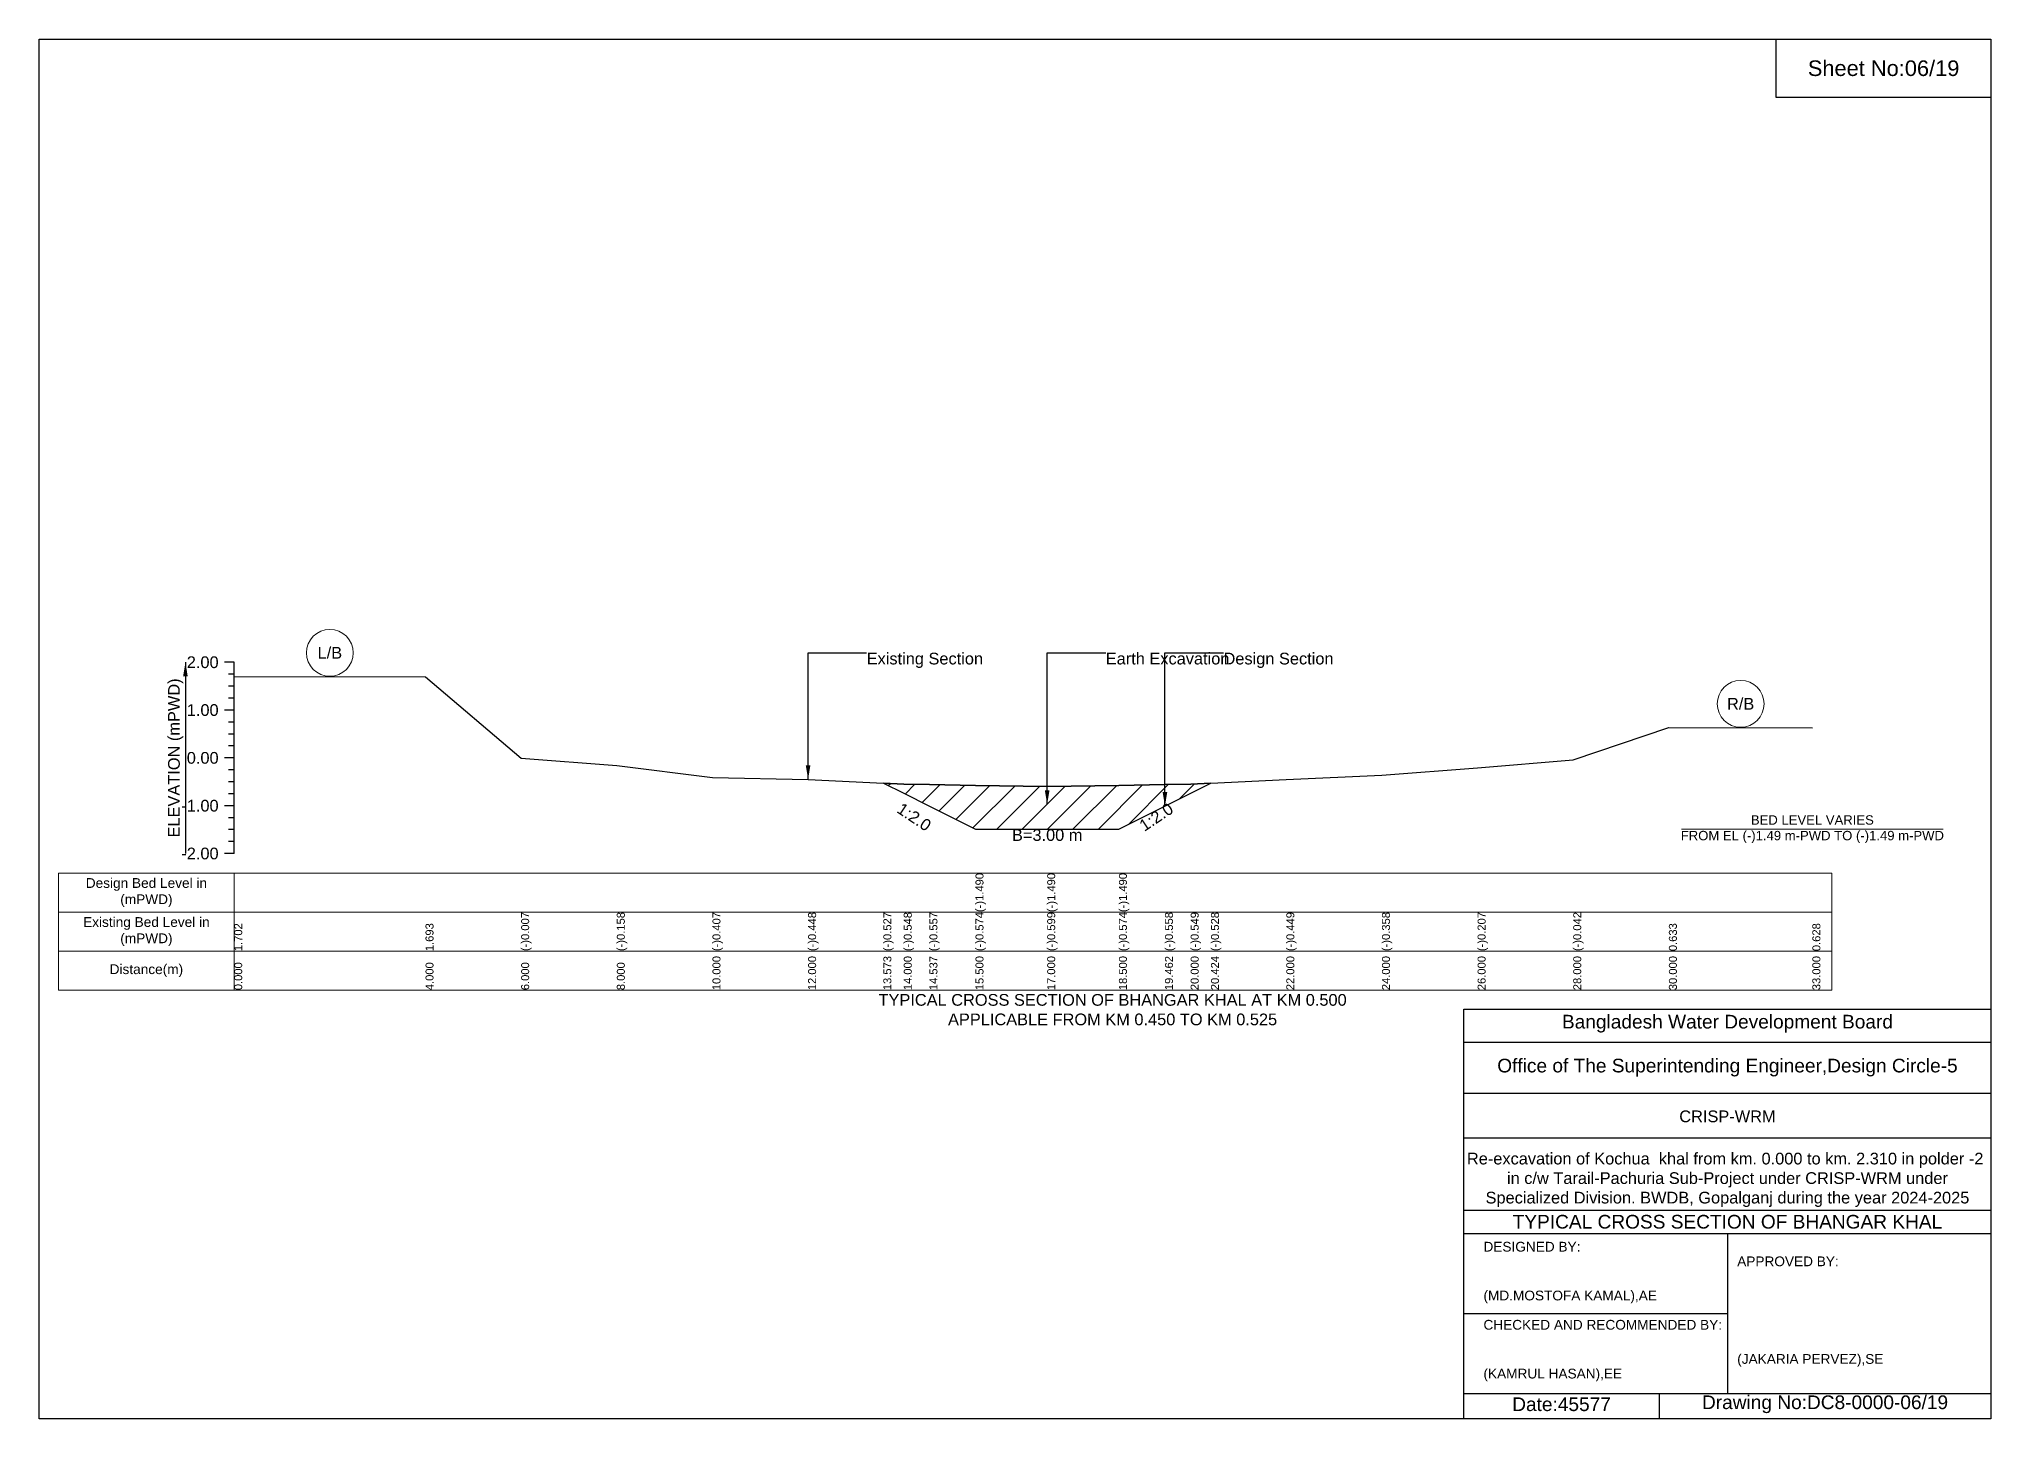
# Model space of a CAD drawing. Header units: inches. Extents: x 91000 to 288000, y -5656 to 0.
# Drawn here: x 150000 to 158000, y -5656 to 0 of the extents above; entities that cross this region are included whole.
import ezdxf

# ---------------------------------------------------------------- set-up
doc = ezdxf.new("R2010")
doc.units = ezdxf.units.IN
doc.header["$LTSCALE"] = 7
doc.header["$MEASUREMENT"] = 0
for name, color, linetype, lineweight in [('Cross section Data Border', 7, 'Continuous', 9), ('Cross Section Labels', 7, 'Continuous', 9), ('Existing_Bed_Level for Xsection', 7, 'Continuous', 25)]:
    doc.layers.add(name, color=color, linetype=linetype, lineweight=lineweight)
doc.styles.get("Standard").update_dxf_attribs({"font": 'arial.ttf'})
doc.dimstyles.get("Standard").update_dxf_attribs({"dimtxt": 0.18, "dimasz": 0.18, "dimexe": 0.18, "dimexo": 0.0625, "dimgap": 0.09, "dimtad": 0, "dimtih": 1, "dimtoh": 1, "dimdec": 4, "dimzin": 0, "dimdsep": 46, "dimtxsty": 'Standard', "dimcen": 0.09, "dimadec": 0, "dimazin": 0, "dimtfac": 1, "dimtdec": 4, "dimtofl": 0, "dimtmove": 0, "dimatfit": 3, "dimfxl": 1, "dimtolj": 1, "dimtzin": 0, "dimarcsym": 0})

msp = doc.modelspace()

# ---------------------------------------------------------------- hatches: boundary and pattern name
at = {"layer": 'Existing_Bed_Level for Xsection'}
h = msp.add_hatch(dxfattribs=at)
h.set_pattern_fill('ANSI31', color=256, scale=588, style=0)
h.paths.add_polyline_path([(153460.4, -3049.8), (153544, -3091.6), (153649.2, -3144.2), (153838, -3238.6), (154132, -3238.6), (154426, -3238.6), (154614.6, -3144.3), (154720, -3091.6), (154803.2, -3050), (154720, -3054.2), (154614.6, -3056), (154426, -3059.1), (154132, -3064), (153838, -3059), (153649.2, -3055.8), (153544, -3054)])

# ---------------------------------------------------------------- linework, layer by layer
for points in [[(150000, 0), (158000, 0), (158000, -5656), (150000, -5656)], [(157120, 0), (158000, 0), (158000, -240), (157120, -240)]]:
    msp.add_lwpolyline(points, close=True)
for points in [[(155840, -5656), (155840, -3976), (158000, -3976)], [(155840, -4112), (158000, -4112)], [(155840, -4320), (158000, -4320)], [(155840, -4504), (158000, -4504)], [(155840, -4800), (158000, -4800)], [(155840, -4896), (158000, -4896)], [(156920, -4896), (156920, -5552)], [(155840, -5224), (156920, -5224)], [(155840, -5552), (158000, -5552)], [(156640, -5552), (156640, -5656)]]:
    msp.add_lwpolyline(points)
at = {"layer": 'Cross section Data Border'}
msp.add_lwpolyline([(150080, -3418.6), (157348, -3418.6), (157348, -3898.6), (150080, -3898.6)], close=True, dxfattribs=at)
for points in [[(150800, -3418.6), (150800, -3898.6)], [(150080, -3578.6), (157348, -3578.6)], [(150080, -3738.6), (157348, -3738.6)]]:
    msp.add_lwpolyline(points, dxfattribs=at)
at = {"layer": 'Cross Section Labels'}
msp.add_lwpolyline([(156732.2, -3238.6), (157803.8, -3238.6)], dxfattribs=at)
for centre in [(151192, -2515.9), (156974, -2725)]:
    msp.add_circle(centre, 96, dxfattribs=at)
at = {"layer": 'Existing_Bed_Level for Xsection'}
for points in [[(150800, -2554.6), (150760, -2554.6)], [(150800, -3338.6), (150800, -3142.6), (150800, -2946.6), (150800, -2750.6), (150800, -2554.6)], [(150800, -2603.6), (150776, -2603.6)], [(150800, -2613), (151584, -2614.8), (151976, -2948), (152368, -2977.6), (152760, -3026.4), (153152, -3034.4), (153460.4, -3049.8), (153544, -3054), (153649.2, -3055.8), (153838, -3059), (153838, -3059), (154132, -3064), (154132, -3064), (154426, -3059.1), (154426, -3059.1), (154614.6, -3056), (154720, -3054.2), (154803.2, -3050), (155112, -3034.6), (155504, -3016.8), (155896, -2987.2), (156288, -2954.8), (156680, -2822.5), (157268, -2823.5)], [(150800, -2652.6), (150776, -2652.6)], [(150800, -2701.6), (150776, -2701.6)], [(150800, -2750.6), (150760, -2750.6)], [(150800, -2799.6), (150776, -2799.6)], [(150800, -2848.6), (150776, -2848.6)], [(150800, -2946.6), (150760, -2946.6)], [(150800, -2897.6), (150776, -2897.6)], [(150800, -2995.6), (150776, -2995.6)], [(150800, -3044.6), (150776, -3044.6)], [(150800, -3093.6), (150776, -3093.6)], [(150800, -3142.6), (150760, -3142.6)], [(150800, -3191.6), (150776, -3191.6)], [(150800, -3240.6), (150776, -3240.6)], [(150800, -3338.6), (150760, -3338.6)], [(150800, -3289.6), (150776, -3289.6)]]:
    msp.add_lwpolyline(points, dxfattribs=at)
msp.add_lwpolyline([(153460.4, -3049.8), (153544, -3091.6), (153649.2, -3144.2), (153838, -3238.6), (153838, -3238.6), (154132, -3238.6), (154132, -3238.6), (154426, -3238.6), (154426, -3238.6), (154614.6, -3144.3), (154720, -3091.6), (154803.2, -3050), (154803.2, -3050), (154803.2, -3050), (154720, -3054.2), (154614.6, -3056), (154426, -3059.1), (154426, -3059.1), (154132, -3064), (154132, -3064), (153838, -3059), (153838, -3059), (153649.2, -3055.8), (153544, -3054)], close=True, dxfattribs=at)

# ---------------------------------------------------------------- texts
at = {"attachment_point": 5}
for s, insert, char_height in [('Sheet No:06/19', (157560, -120), 64), ('Bangladesh Water Development Board', (156920, -4036), 56), ('Office of The Superintending Engineer,Design Circle-5', (156920, -4216), 56)]:
    msp.add_mtext(s, dxfattribs=dict(at, insert=insert, char_height=char_height))
for s, insert, char_height, width, attachment_point in [('CRISP-WRM', (156920, -4416), 48, 2240, 5), ('Re-excavation of Kochua  khal from km. 0.000 to km. 2.310 in polder -2  in c/w Tarail-Pachuria Sub-Project under CRISP-WRM under Specialized Division. BWDB, Gopalganj during the year 2024-2025', (156920, -4676), 48, 2160, 5), ('TYPICAL CROSS SECTION OF BHANGAR KHAL', (156920, -4848), 56, 2240, 5), ('DESIGNED BY:^J^J^J(MD.MOSTOFA KAMAL),AE', (155920, -5056), 40, 1120, 4), ('APPROVED BY:^J^J^J^J^J^J(JAKARIA PERVEZ),SE', (156960, -5216), 40, 1120, 4), ('CHECKED AND RECOMMENDED BY:^J^J^J(KAMRUL HASAN),EE', (155920, -5376), 40, 1120, 4), ('Date:45577', (156240, -5596), 56, 1120, 5), ('Drawing No:DC8-0000-06/19', (157320, -5596), 56, 1760, 5)]:
    msp.add_mtext(s, dxfattribs=dict(insert=insert, char_height=char_height, width=width, attachment_point=attachment_point))
at = {"layer": 'Cross section Data Border', "char_height": 40, "width": 640, "attachment_point": 5}
for s, insert in [('Design Bed Level in (mPWD)', (150440, -3498.6)), ('Existing Bed Level in (mPWD)', (150440, -3658.6)), ('Distance(m)', (150440, -3818.6))]:
    msp.add_mtext(s, dxfattribs=dict(at, insert=insert))
at = {"layer": 'Cross Section Labels'}
for s, insert, char_height, attachment_point in [('L/B', (151192, -2515.9), 48, 5), ('Existing Section', (153392, -2515.4), 48, 1), ('Earth Excavation', (154372, -2515.4), 48, 1), ('Design Section', (154854.6, -2515.4), 48, 1), ('R/B', (156974, -2725), 48, 5), ('BED LEVEL VARIES ^JFROM EL (-)1.49 m-PWD TO (-)1.49 m-PWD', (157268, -3238.6), 38.4, 5), ('B=3.00 m', (154132, -3238.6), 48, 2), ('TYPICAL CROSS SECTION OF BHANGAR KHAL AT KM 0.500^JAPPLICABLE FROM KM 0.450 TO KM 0.525', (154400, -3978.6), 48, 5)]:
    msp.add_mtext(s, dxfattribs=dict(at, insert=insert, char_height=char_height, attachment_point=attachment_point))
at = {"layer": 'Cross Section Labels', "char_height": 48, "attachment_point": 2}
for insert, rotation in [((153600.2, -3168.7), 326.30993), ((154565.6, -3168.8), 33.69007)]:
    msp.add_mtext('1:2.0', dxfattribs=dict(at, insert=insert, rotation=rotation))
at = {"layer": 'Existing_Bed_Level for Xsection', "char_height": 48, "attachment_point": 6}
for s, insert in [('2.00', (150736, -2554.6)), ('1.00', (150736, -2750.6)), ('0.00', (150736, -2946.6)), ('-1.00', (150736, -3142.6)), ('-2.00', (150736, -3338.6))]:
    msp.add_mtext(s, dxfattribs=dict(at, insert=insert))
at = {"layer": 'Existing_Bed_Level for Xsection', "rotation": 90}
for s, insert, char_height, attachment_point in [('ELEVATION (mPWD)', (150560, -2946.6), 48, 5), ('(-)1.490', (153838, -3578.6), 32.8, 1), ('(-)1.490', (154132, -3578.6), 32.8, 1), ('(-)1.490', (154426, -3578.6), 32.8, 1), ('(-)0.007', (151976, -3738.6), 32.8, 1), ('(-)0.158', (152368, -3738.6), 32.8, 1), ('(-)0.407', (152760, -3738.6), 32.8, 1), ('(-)0.448', (153152, -3738.6), 32.8, 1), ('(-)0.527', (153460.4, -3738.6), 32.8, 1), ('(-)0.548', (153544, -3738.6), 32.8, 1), ('(-)0.557', (153649.2, -3738.6), 32.8, 1), ('(-)0.574', (153838, -3738.6), 32.8, 1), ('(-)0.599', (154132, -3738.6), 32.8, 1), ('(-)0.574', (154426, -3738.6), 32.8, 1), ('(-)0.558', (154614.6, -3738.6), 32.8, 1), ('(-)0.549', (154720, -3738.6), 32.8, 1), ('(-)0.528', (154803.2, -3738.6), 32.8, 1), ('(-)0.449', (155112, -3738.6), 32.8, 1), ('(-)0.358', (155504, -3738.6), 32.8, 1), ('(-)0.207', (155896, -3738.6), 32.8, 1), ('(-)0.042', (156288, -3738.6), 32.8, 1), ('1.702', (150800, -3738.6), 32.8, 1), ('1.693', (151584, -3738.6), 32.8, 1), ('0.633', (156680, -3738.6), 32.8, 1), ('0.628', (157268, -3738.6), 32.8, 1), ('20.424', (154803.2, -3898.6), 32.8, 1), ('0.000', (150800, -3898.6), 32.8, 1), ('4.000', (151584, -3898.6), 32.8, 1), ('6.000', (151976, -3898.6), 32.8, 1), ('8.000', (152368, -3898.6), 32.8, 1), ('10.000', (152760, -3898.6), 32.8, 1), ('12.000', (153152, -3898.6), 32.8, 1), ('13.573', (153460.4, -3898.6), 32.8, 1), ('14.000', (153544, -3898.6), 32.8, 1), ('14.537', (153649.2, -3898.6), 32.8, 1), ('15.500', (153838, -3898.6), 32.8, 1), ('17.000', (154132, -3898.6), 32.8, 1), ('18.500', (154426, -3898.6), 32.8, 1), ('19.462', (154614.6, -3898.6), 32.8, 1), ('20.000', (154720, -3898.6), 32.8, 1), ('22.000', (155112, -3898.6), 32.8, 1), ('24.000', (155504, -3898.6), 32.8, 1), ('26.000', (155896, -3898.6), 32.8, 1), ('28.000', (156288, -3898.6), 32.8, 1), ('30.000', (156680, -3898.6), 32.8, 1), ('33.000', (157268, -3898.6), 32.8, 1)]:
    msp.add_mtext(s, dxfattribs=dict(at, insert=insert, char_height=char_height, attachment_point=attachment_point))

# ---------------------------------------------------------------- leaders
at = {"layer": 'Cross Section Labels', "annotation_type": 0, "has_hookline": 1, "hookline_direction": 0}
for points, text_width in [([(153152, -3034.4), (153152, -2515.4), (153391.9, -2515.4)], 467.2), ([(154131.8, -3137), (154131.8, -2515.4), (154371.9, -2515.4)], 497), ([(154614.6, -3144.3), (154614.6, -2515.4), (154854.5, -2515.4)], 441.2)]:
    msp.add_leader(points, dimstyle='Standard', override={"dimasz": 57.6}, dxfattribs=dict(at, text_width=text_width))
at = {"layer": 'Existing_Bed_Level for Xsection'}
msp.add_leader([(150600, -2554.6), (150600, -3338.6)], dimstyle='Standard', override={"dimasz": 57.6}, dxfattribs=at)

doc.saveas('drawing.dxf')
